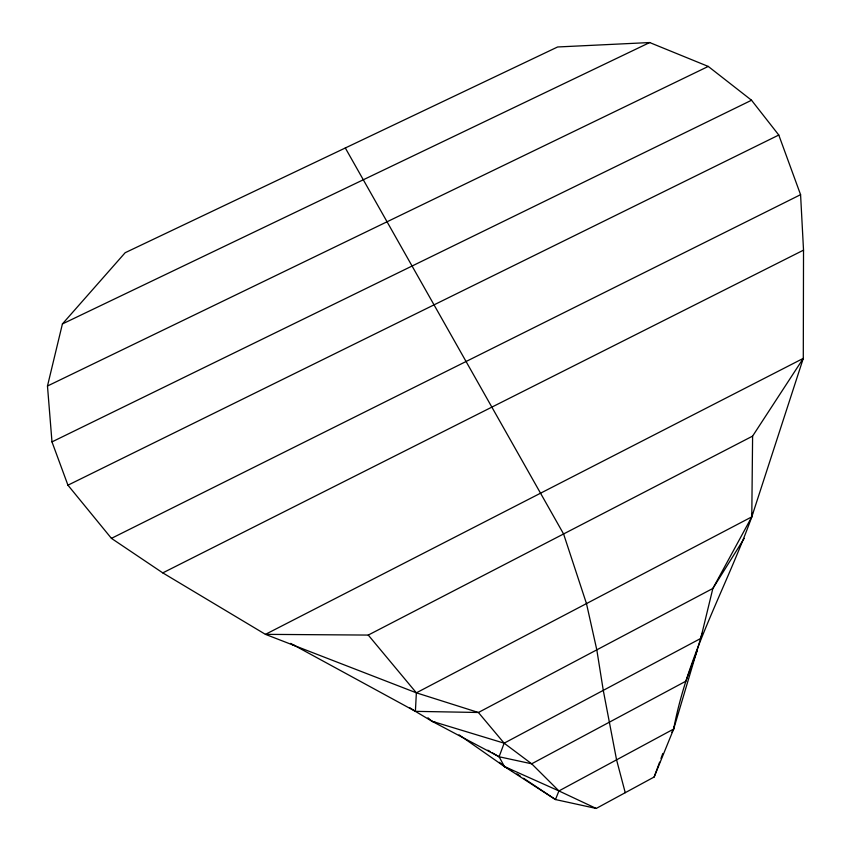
<?xml version="1.0" encoding="UTF-8"?>
<svg xmlns="http://www.w3.org/2000/svg" width="851" height="851" viewBox="0 0 851 851"><rect width="100%" height="100%" fill="white"/><g stroke="black" fill="none" stroke-linecap="round" stroke-linejoin="round"><path stroke-width="1.28" d="M671.865 732.243L673.662 729.041C687.587 654.164 726.211 587.775 751.784 516.876L803.291 358.377L803.525 250.141L800.578 194.677L778.782 135.032L751.529 100.237L708.255 66.431L649.696 42.55L557.618 46.975L125.161 252.715L62.41 323.944L47.475 386.014L51.985 441.892L67.942 485.187L111.438 538.364L162.775 572.883L265.448 634.357L416.362 692.831L478.4 712.489L504.154 743.178L531.684 763.804L558.926 790.93L596.2 808.45L654.153 777.006L673.662 729.041L702.149 633.314M752.603 436.116L368.26 635.069L265.448 634.357L803.291 358.377L752.603 436.116L751.784 516.876L712.861 588.456L700.745 638.441L504.154 743.178L499.101 756.762L504.42 766.538L555.469 799.546L596.2 808.45M695.512 653.174L697.022 651.121L685.895 681.183L531.684 763.804L499.101 756.762L431.925 721.233L415.394 711.351L416.362 692.831L368.26 635.069M674.035 726.435L673.662 729.041L558.926 790.93L555.469 799.546L523.578 778.271M752.529 512.962L751.784 516.876L416.362 692.831M654.153 777.006L659.621 762.156M660.982 758.443L662.812 753.486M744.231 538.353L712.861 588.456L478.4 712.489L415.394 711.351L290.67 643.399M801.738 360.462L803.291 358.377M162.775 572.883L803.525 250.141M111.438 538.364L800.578 194.677M67.942 485.187L778.782 135.032M51.985 441.892L751.529 100.237M47.475 386.014L708.255 66.431M62.41 323.944L649.696 42.55M292.765 645.037L295.34 645.664M427.947 717.787L431.925 721.233L504.154 743.178M431.925 721.233L435.446 722.467M558.926 790.93L504.42 766.538L459.072 734.87M512.589 770.942L504.42 766.538L499.441 762.326M487.814 750.199L490.07 751.507M492.325 752.827L499.101 756.762M409.81 707.766L415.394 711.351M516.982 773.878L520.28 776.08M345.315 147.978L563.585 533.96L586.477 603.593L596.806 649.845L603.274 690.363L616.571 759.837L625.24 792.685"/></g></svg>
